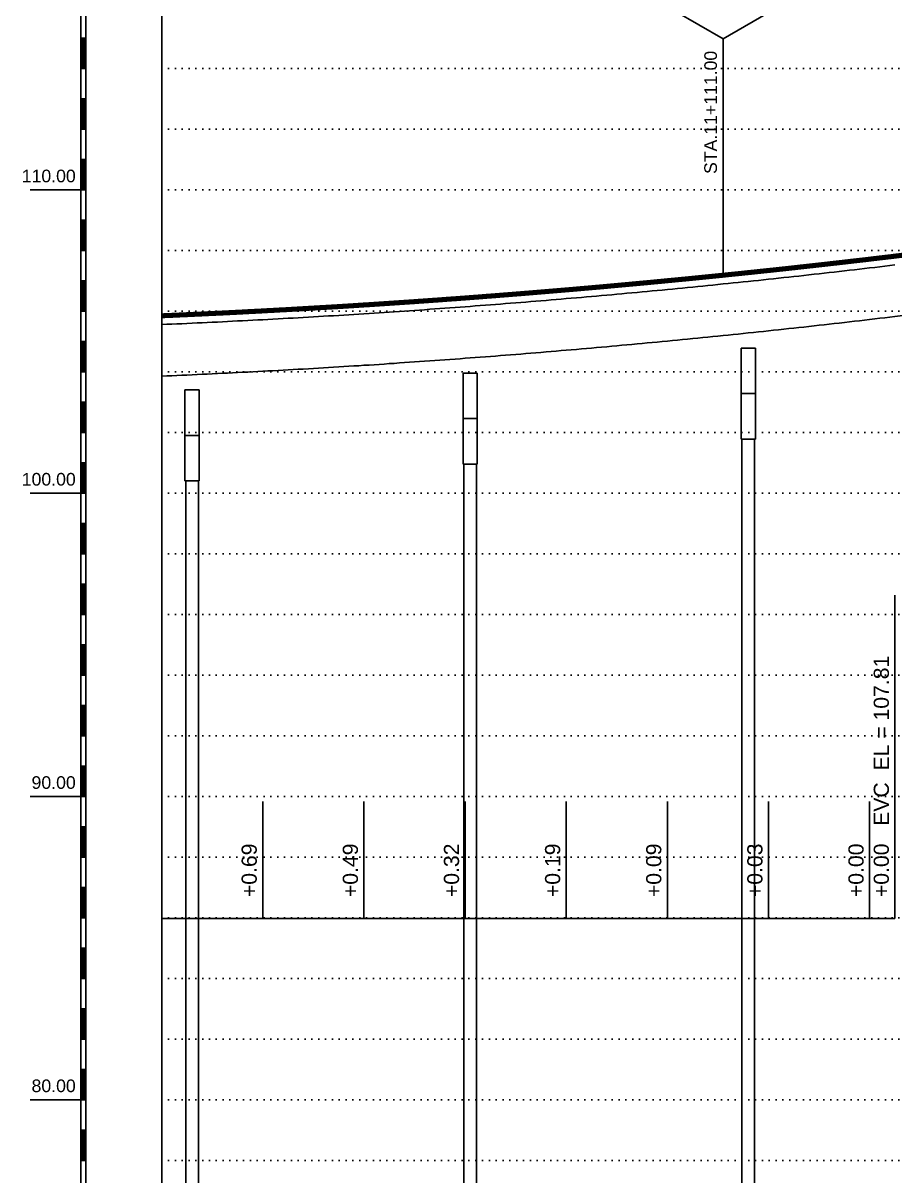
# Model space of a CAD drawing. Header units: millimetres. Extents: x -1499 to 6658, y -12483 to -6008.
# Drawn here: x 208.7 to 381.2, y -11408.1 to -11180.1 of the extents above; entities that cross this region are included whole.
import ezdxf
from ezdxf.enums import TextEntityAlignment as Align

# ---------------------------------------------------------------- set-up
doc = ezdxf.new("R2010")
doc.units = ezdxf.units.MM
doc.linetypes.add('A-DOTLN01H', pattern=[0.125, 0, -0.125])
doc.linetypes.add('HIDDEN', pattern=[0.375, 0.25, -0.125])
for name, color, linetype in [('3공구_안성방향_CR-LEAT-NEW', 7, 'Continuous'), ('3공구_안성방향_CR-STRN', 4, 'Continuous'), ('CR-GRID', 56, 'A-DOTLN01H'), ('기타일반선(가늠)', 1, 'Continuous'), ('일반제원문자', 3, 'Continuous'), ('종단계획선', 7, 'Continuous'), ('축척바(문자)', 3, 'Continuous'), ('축척바(선)', 1, 'Continuous'), ('축척바(해치)', 1, 'Continuous')]:
    doc.layers.add(name, color=color, linetype=linetype)
doc.styles.get("Standard").update_dxf_attribs({"font": 'arial.ttf'})

msp = doc.modelspace()

# ---------------------------------------------------------------- linework, layer by layer
at = {"layer": '3공구_안성방향_CR-LEAT-NEW', "color": 253}
for p, q in [((329.16, -11172.75), (347.16, -11183.15)), ((347.16, -11183.15), (365.16, -11172.75)), ((347.16, -11223.95), (347.16, -11183.15)), ((347.16, -11229.95), (347.16, -11223.95))]:
    msp.add_line(p, q, dxfattribs=at)
at = {"layer": '3공구_안성방향_CR-STRN', "color": 253, "linetype": 'Continuous'}
for p, q in [((381.16, -11226.47), (507.11, -11211.36)), ((381.16, -11238.11), (507.11, -11223)), ((361.16, -11228.47), (362.16, -11228.36)), ((362.16, -11228.36), (363.16, -11228.25)), ((363.16, -11228.25), (364.16, -11228.14)), ((363.16, -11228.55), (364.16, -11228.43)), ((364.16, -11228.14), (365.16, -11228.03)), ((364.16, -11228.43), (365.16, -11228.32)), ((365.16, -11228.03), (366.16, -11227.91)), ((365.16, -11228.32), (366.16, -11228.21)), ((366.16, -11227.91), (367.16, -11227.8)), ((366.16, -11228.21), (367.16, -11228.1)), ((367.16, -11227.8), (368.16, -11227.69)), ((367.16, -11228.1), (368.16, -11227.99)), ((368.16, -11227.69), (369.16, -11227.58)), ((368.16, -11227.99), (369.16, -11227.87)), ((369.16, -11227.58), (370.16, -11227.46)), ((369.16, -11227.87), (370.16, -11227.76)), ((370.16, -11227.46), (371.16, -11227.35)), ((370.16, -11227.76), (371.16, -11227.64)), ((371.16, -11227.35), (372.16, -11227.23)), ((371.16, -11227.64), (372.16, -11227.53)), ((372.16, -11227.23), (373.16, -11227.12)), ((372.16, -11227.53), (373.16, -11227.41)), ((373.16, -11227.12), (374.16, -11227)), ((373.16, -11227.41), (374.16, -11227.3)), ((374.16, -11227), (375.16, -11226.88)), ((374.16, -11227.3), (375.16, -11227.18)), ((375.16, -11226.88), (376.16, -11226.77)), ((375.16, -11227.18), (376.16, -11227.06)), ((376.16, -11226.77), (377.16, -11226.65)), ((376.16, -11227.06), (377.16, -11226.95)), ((376.16, -11228.5), (377.16, -11228.39)), ((377.16, -11226.65), (378.16, -11226.53)), ((377.16, -11226.95), (378.16, -11226.83)), ((377.16, -11228.39), (378.16, -11228.27)), ((378.16, -11226.53), (379.16, -11226.41)), ((378.16, -11226.83), (379.16, -11226.71)), ((378.16, -11228.27), (379.16, -11228.15)), ((379.16, -11226.41), (380.16, -11226.29)), ((379.16, -11226.71), (380.16, -11226.59)), ((379.16, -11228.15), (380.16, -11228.03)), ((380.16, -11226.29), (381.16, -11226.17)), ((380.16, -11226.59), (381.16, -11226.47)), ((380.16, -11228.03), (381.16, -11227.91)), ((339.16, -11230.74), (340.16, -11230.65)), ((340.16, -11230.65), (341.16, -11230.55)), ((341.16, -11230.55), (342.16, -11230.45)), ((342.16, -11230.45), (343.16, -11230.35)), ((342.16, -11230.75), (343.16, -11230.65)), ((343.16, -11230.35), (344.16, -11230.25)), ((343.16, -11230.65), (344.16, -11230.55)), ((344.16, -11230.25), (345.16, -11230.15)), ((344.16, -11230.55), (345.16, -11230.45)), ((345.16, -11230.15), (346.16, -11230.05)), ((345.16, -11230.45), (346.16, -11230.34)), ((346.16, -11230.05), (347.16, -11229.95)), ((346.16, -11230.34), (347.16, -11230.24)), ((347.16, -11229.95), (348.16, -11229.84)), ((347.16, -11230.24), (348.16, -11230.14)), ((348.16, -11229.84), (349.16, -11229.74)), ((348.16, -11230.14), (349.16, -11230.04)), ((349.16, -11229.74), (350.16, -11229.64)), ((349.16, -11230.04), (350.16, -11229.94)), ((350.16, -11229.64), (351.16, -11229.53)), ((350.16, -11229.94), (351.16, -11229.83)), ((351.16, -11229.53), (352.16, -11229.43)), ((351.16, -11229.83), (352.16, -11229.73)), ((352.16, -11229.43), (353.16, -11229.32)), ((352.16, -11229.73), (353.16, -11229.62)), ((353.16, -11229.32), (354.16, -11229.22)), ((353.16, -11229.62), (354.16, -11229.52)), ((354.16, -11229.22), (355.16, -11229.11)), ((354.16, -11229.52), (355.16, -11229.41)), ((355.16, -11229.11), (356.16, -11229.01)), ((355.16, -11229.41), (356.16, -11229.3)), ((356.16, -11229.01), (357.16, -11228.9)), ((356.16, -11229.3), (357.16, -11229.2)), ((356.16, -11230.74), (357.16, -11230.64)), ((357.16, -11228.9), (358.16, -11228.79)), ((357.16, -11229.2), (358.16, -11229.09)), ((357.16, -11230.64), (358.16, -11230.53)), ((358.16, -11228.79), (359.16, -11228.68)), ((358.16, -11229.09), (359.16, -11228.98)), ((358.16, -11230.53), (359.16, -11230.42)), ((359.16, -11228.68), (360.16, -11228.58)), ((359.16, -11228.98), (360.16, -11228.87)), ((359.16, -11230.42), (360.16, -11230.31)), ((360.16, -11228.58), (361.16, -11228.47)), ((360.16, -11228.87), (361.16, -11228.76)), ((360.16, -11230.31), (361.16, -11230.2)), ((361.16, -11228.76), (362.16, -11228.66)), ((361.16, -11230.2), (362.16, -11230.1)), ((362.16, -11228.66), (363.16, -11228.55)), ((362.16, -11230.1), (363.16, -11229.99)), ((363.16, -11229.99), (364.16, -11229.87)), ((364.16, -11229.87), (365.16, -11229.76)), ((365.16, -11229.76), (366.16, -11229.65)), ((366.16, -11229.65), (367.16, -11229.54)), ((367.16, -11229.54), (368.16, -11229.43)), ((368.16, -11229.43), (369.16, -11229.31)), ((369.16, -11229.31), (370.16, -11229.2)), ((370.16, -11229.2), (371.16, -11229.08)), ((371.16, -11229.08), (372.16, -11228.97)), ((372.16, -11228.97), (373.16, -11228.85)), ((373.16, -11228.85), (374.16, -11228.74)), ((374.16, -11228.74), (375.16, -11228.62)), ((375.16, -11228.62), (376.16, -11228.5)), ((314.16, -11233.02), (315.16, -11232.93)), ((315.16, -11232.93), (316.16, -11232.85)), ((316.16, -11232.85), (317.16, -11232.76)), ((317.16, -11232.76), (318.16, -11232.68)), ((317.16, -11233.06), (318.16, -11232.97)), ((318.16, -11232.68), (319.16, -11232.59)), ((318.16, -11232.97), (319.16, -11232.89)), ((319.16, -11232.59), (320.16, -11232.5)), ((319.16, -11232.89), (320.16, -11232.8)), ((320.16, -11232.5), (321.16, -11232.41)), ((320.16, -11232.8), (321.16, -11232.71)), ((321.16, -11232.41), (322.16, -11232.33)), ((321.16, -11232.71), (322.16, -11232.62)), ((322.16, -11232.33), (323.16, -11232.24)), ((322.16, -11232.62), (323.16, -11232.53)), ((323.16, -11232.24), (324.16, -11232.15)), ((323.16, -11232.53), (324.16, -11232.45)), ((324.16, -11232.15), (325.16, -11232.06)), ((324.16, -11232.45), (325.16, -11232.36)), ((325.16, -11232.06), (326.16, -11231.97)), ((325.16, -11232.36), (326.16, -11232.26)), ((326.16, -11231.97), (327.16, -11231.88)), ((326.16, -11232.26), (327.16, -11232.17)), ((327.16, -11231.88), (328.16, -11231.78)), ((327.16, -11232.17), (328.16, -11232.08)), ((328.16, -11231.78), (329.16, -11231.69)), ((328.16, -11232.08), (329.16, -11231.99)), ((329.16, -11231.69), (330.16, -11231.6)), ((329.16, -11231.99), (330.16, -11231.9)), ((330.16, -11231.6), (331.16, -11231.51)), ((330.16, -11231.9), (331.16, -11231.8)), ((331.16, -11231.51), (332.16, -11231.41)), ((331.16, -11231.8), (332.16, -11231.71)), ((332.16, -11231.41), (333.16, -11231.32)), ((332.16, -11231.71), (333.16, -11231.62)), ((333.16, -11231.32), (334.16, -11231.22)), ((333.16, -11231.62), (334.16, -11231.52)), ((333.16, -11233.06), (334.16, -11232.96)), ((334.16, -11231.22), (335.16, -11231.13)), ((334.16, -11231.52), (335.16, -11231.43)), ((334.16, -11232.96), (335.16, -11232.87)), ((335.16, -11231.13), (336.16, -11231.03)), ((335.16, -11231.43), (336.16, -11231.33)), ((335.16, -11232.87), (336.16, -11232.77)), ((336.16, -11231.03), (337.16, -11230.94)), ((336.16, -11231.33), (337.16, -11231.24)), ((336.16, -11232.77), (337.16, -11232.68)), ((337.16, -11230.94), (338.16, -11230.84)), ((337.16, -11231.24), (338.16, -11231.14)), ((337.16, -11232.68), (338.16, -11232.58)), ((338.16, -11230.84), (339.16, -11230.74)), ((338.16, -11231.14), (339.16, -11231.04)), ((338.16, -11232.58), (339.16, -11232.48)), ((339.16, -11231.04), (340.16, -11230.94)), ((339.16, -11232.48), (340.16, -11232.38)), ((340.16, -11230.94), (341.16, -11230.84)), ((340.16, -11232.38), (341.16, -11232.28)), ((341.16, -11230.84), (342.16, -11230.75)), ((341.16, -11232.28), (342.16, -11232.19)), ((342.16, -11232.19), (343.16, -11232.09)), ((343.16, -11232.09), (344.16, -11231.99)), ((344.16, -11231.99), (345.16, -11231.89)), ((345.16, -11231.89), (346.16, -11231.78)), ((346.16, -11231.78), (347.16, -11231.68)), ((347.16, -11231.68), (348.16, -11231.58)), ((348.16, -11231.58), (349.16, -11231.48)), ((349.16, -11231.48), (350.16, -11231.38)), ((350.16, -11231.38), (351.16, -11231.27)), ((351.16, -11231.27), (352.16, -11231.17)), ((352.16, -11231.17), (353.16, -11231.06)), ((353.16, -11231.06), (354.16, -11230.96)), ((354.16, -11230.96), (355.16, -11230.85)), ((355.16, -11230.85), (356.16, -11230.74)), ((284.16, -11235.3), (285.16, -11235.24)), ((285.16, -11235.24), (286.16, -11235.17)), ((286.16, -11235.17), (287.16, -11235.1)), ((287.16, -11235.1), (288.16, -11235.03)), ((288.16, -11235.03), (289.16, -11234.96)), ((288.16, -11235.33), (289.16, -11235.25)), ((289.16, -11234.96), (290.16, -11234.89)), ((289.16, -11235.25), (290.16, -11235.18)), ((290.16, -11234.89), (291.16, -11234.81)), ((290.16, -11235.18), (291.16, -11235.11)), ((291.16, -11234.81), (292.16, -11234.74)), ((291.16, -11235.11), (292.16, -11235.04)), ((292.16, -11234.74), (293.16, -11234.67)), ((292.16, -11235.04), (293.16, -11234.97)), ((293.16, -11234.67), (294.16, -11234.6)), ((293.16, -11234.97), (294.16, -11234.89)), ((294.16, -11234.6), (295.16, -11234.52)), ((294.16, -11234.89), (295.16, -11234.82)), ((295.16, -11234.52), (296.16, -11234.45)), ((295.16, -11234.82), (296.16, -11234.74)), ((296.16, -11234.45), (297.16, -11234.37)), ((296.16, -11234.74), (297.16, -11234.67)), ((297.16, -11234.37), (298.16, -11234.3)), ((297.16, -11234.67), (298.16, -11234.59)), ((298.16, -11234.3), (299.16, -11234.22)), ((298.16, -11234.59), (299.16, -11234.52)), ((299.16, -11234.22), (300.16, -11234.14)), ((299.16, -11234.52), (300.16, -11234.44)), ((300.16, -11234.14), (301.16, -11234.07)), ((300.16, -11234.44), (301.16, -11234.36)), ((301.16, -11234.07), (302.16, -11233.99)), ((301.16, -11234.36), (302.16, -11234.29)), ((302.16, -11233.99), (303.16, -11233.91)), ((302.16, -11234.29), (303.16, -11234.21)), ((303.16, -11233.91), (304.16, -11233.83)), ((303.16, -11234.21), (304.16, -11234.13)), ((304.16, -11233.83), (305.16, -11233.75)), ((304.16, -11234.13), (305.16, -11234.05)), ((305.16, -11233.75), (306.16, -11233.67)), ((305.16, -11234.05), (306.16, -11233.97)), ((306.16, -11233.67), (307.16, -11233.59)), ((306.16, -11233.97), (307.16, -11233.89)), ((307.16, -11233.59), (308.16, -11233.51)), ((307.16, -11233.89), (308.16, -11233.81)), ((307.16, -11235.33), (308.16, -11235.25)), ((308.16, -11233.51), (309.16, -11233.43)), ((308.16, -11233.81), (309.16, -11233.73)), ((308.16, -11235.25), (309.16, -11235.17)), ((309.16, -11233.43), (310.16, -11233.35)), ((309.16, -11233.73), (310.16, -11233.65)), ((309.16, -11235.17), (310.16, -11235.09)), ((310.16, -11233.35), (311.16, -11233.27)), ((310.16, -11233.65), (311.16, -11233.56)), ((310.16, -11235.09), (311.16, -11235)), ((311.16, -11233.27), (312.16, -11233.18)), ((311.16, -11233.56), (312.16, -11233.48)), ((311.16, -11235), (312.16, -11234.92)), ((312.16, -11233.18), (313.16, -11233.1)), ((312.16, -11233.48), (313.16, -11233.4)), ((312.16, -11234.92), (313.16, -11234.84)), ((313.16, -11233.1), (314.16, -11233.02)), ((313.16, -11233.4), (314.16, -11233.31)), ((313.16, -11234.84), (314.16, -11234.75)), ((314.16, -11233.31), (315.16, -11233.23)), ((314.16, -11234.75), (315.16, -11234.67)), ((315.16, -11233.23), (316.16, -11233.14)), ((315.16, -11234.67), (316.16, -11234.58)), ((316.16, -11233.14), (317.16, -11233.06)), ((316.16, -11234.58), (317.16, -11234.5)), ((317.16, -11234.5), (318.16, -11234.41)), ((318.16, -11234.41), (319.16, -11234.33)), ((319.16, -11234.33), (320.16, -11234.24)), ((320.16, -11234.24), (321.16, -11234.15)), ((321.16, -11234.15), (322.16, -11234.06)), ((322.16, -11234.06), (323.16, -11233.97)), ((323.16, -11233.97), (324.16, -11233.89)), ((324.16, -11233.89), (325.16, -11233.8)), ((325.16, -11233.8), (326.16, -11233.7)), ((326.16, -11233.7), (327.16, -11233.61)), ((327.16, -11233.61), (328.16, -11233.52)), ((328.16, -11233.52), (329.16, -11233.43)), ((329.16, -11233.43), (330.16, -11233.34)), ((330.16, -11233.34), (331.16, -11233.24)), ((331.16, -11233.24), (332.16, -11233.15)), ((332.16, -11233.15), (333.16, -11233.06)), ((245.16, -11237.56), (246.16, -11237.51)), ((246.16, -11237.51), (247.16, -11237.47)), ((247.16, -11237.47), (248.16, -11237.42)), ((248.16, -11237.42), (249.16, -11237.37)), ((249.16, -11237.37), (250.16, -11237.32)), ((250.16, -11237.32), (251.16, -11237.27)), ((251.16, -11237.27), (252.16, -11237.22)), ((251.16, -11237.57), (252.16, -11237.51)), ((252.16, -11237.22), (253.16, -11237.16)), ((252.16, -11237.51), (253.16, -11237.46)), ((253.16, -11237.16), (254.16, -11237.11)), ((253.16, -11237.46), (254.16, -11237.41)), ((254.16, -11237.11), (255.16, -11237.06)), ((254.16, -11237.41), (255.16, -11237.36)), ((255.16, -11237.06), (256.16, -11237.01)), ((255.16, -11237.36), (256.16, -11237.3)), ((256.16, -11237.01), (257.16, -11236.95)), ((256.16, -11237.3), (257.16, -11237.25)), ((257.16, -11236.95), (258.16, -11236.9)), ((257.16, -11237.25), (258.16, -11237.2)), ((258.16, -11236.9), (259.16, -11236.84)), ((258.16, -11237.2), (259.16, -11237.14)), ((259.16, -11236.84), (260.16, -11236.79)), ((259.16, -11237.14), (260.16, -11237.09)), ((260.16, -11236.79), (261.16, -11236.73)), ((260.16, -11237.09), (261.16, -11237.03)), ((261.16, -11236.73), (262.16, -11236.68)), ((261.16, -11237.03), (262.16, -11236.98)), ((262.16, -11236.68), (263.16, -11236.62)), ((262.16, -11236.98), (263.16, -11236.92)), ((263.16, -11236.62), (264.16, -11236.56)), ((263.16, -11236.92), (264.16, -11236.86)), ((264.16, -11236.56), (265.16, -11236.51)), ((264.16, -11236.86), (265.16, -11236.8)), ((265.16, -11236.51), (266.16, -11236.45)), ((265.16, -11236.8), (266.16, -11236.74)), ((266.16, -11236.45), (267.16, -11236.39)), ((266.16, -11236.74), (267.16, -11236.69)), ((267.16, -11236.39), (268.16, -11236.33)), ((267.16, -11236.69), (268.16, -11236.63)), ((268.16, -11236.33), (269.16, -11236.27)), ((268.16, -11236.63), (269.16, -11236.57)), ((269.16, -11236.27), (270.16, -11236.21)), ((269.16, -11236.57), (270.16, -11236.51)), ((270.16, -11236.21), (271.16, -11236.15)), ((270.16, -11236.51), (271.16, -11236.44)), ((271.16, -11236.15), (272.16, -11236.09)), ((271.16, -11236.44), (272.16, -11236.38)), ((272.16, -11236.09), (273.16, -11236.02)), ((272.16, -11236.38), (273.16, -11236.32)), ((273.16, -11236.02), (274.16, -11235.96)), ((273.16, -11236.32), (274.16, -11236.26)), ((274.16, -11235.96), (275.16, -11235.9)), ((274.16, -11236.26), (275.16, -11236.2)), ((275.16, -11235.9), (276.16, -11235.83)), ((275.16, -11236.2), (276.16, -11236.13)), ((276.16, -11235.83), (277.16, -11235.77)), ((276.16, -11236.13), (277.16, -11236.07)), ((276.16, -11237.57), (277.16, -11237.51)), ((277.16, -11235.77), (278.16, -11235.7)), ((277.16, -11236.07), (278.16, -11236)), ((277.16, -11237.51), (278.16, -11237.44)), ((278.16, -11235.7), (279.16, -11235.64)), ((278.16, -11236), (279.16, -11235.94)), ((278.16, -11237.44), (279.16, -11237.38)), ((279.16, -11235.64), (280.16, -11235.57)), ((279.16, -11235.94), (280.16, -11235.87)), ((279.16, -11237.38), (280.16, -11237.31)), ((280.16, -11235.57), (281.16, -11235.51)), ((280.16, -11235.87), (281.16, -11235.8)), ((280.16, -11237.31), (281.16, -11237.24)), ((281.16, -11235.51), (282.16, -11235.44)), ((281.16, -11235.8), (282.16, -11235.74)), ((281.16, -11237.24), (282.16, -11237.18)), ((282.16, -11235.44), (283.16, -11235.37)), ((282.16, -11235.74), (283.16, -11235.67)), ((282.16, -11237.18), (283.16, -11237.11)), ((283.16, -11235.37), (284.16, -11235.3)), ((283.16, -11235.67), (284.16, -11235.6)), ((283.16, -11237.11), (284.16, -11237.04)), ((284.16, -11235.6), (285.16, -11235.53)), ((284.16, -11237.04), (285.16, -11236.97)), ((285.16, -11235.53), (286.16, -11235.46)), ((285.16, -11236.97), (286.16, -11236.9)), ((286.16, -11235.46), (287.16, -11235.4)), ((286.16, -11236.9), (287.16, -11236.84)), ((287.16, -11235.4), (288.16, -11235.33)), ((287.16, -11236.84), (288.16, -11236.77)), ((288.16, -11236.77), (289.16, -11236.69)), ((289.16, -11236.69), (290.16, -11236.62)), ((290.16, -11236.62), (291.16, -11236.55)), ((291.16, -11236.55), (292.16, -11236.48)), ((292.16, -11236.48), (293.16, -11236.41)), ((293.16, -11236.41), (294.16, -11236.33)), ((294.16, -11236.33), (295.16, -11236.26)), ((295.16, -11236.26), (296.16, -11236.18)), ((296.16, -11236.18), (297.16, -11236.11)), ((297.16, -11236.11), (298.16, -11236.03)), ((298.16, -11236.03), (299.16, -11235.96)), ((299.16, -11235.96), (300.16, -11235.88)), ((300.16, -11235.88), (301.16, -11235.8)), ((301.16, -11235.8), (302.16, -11235.73)), ((302.16, -11235.73), (303.16, -11235.65)), ((303.16, -11235.65), (304.16, -11235.57)), ((304.16, -11235.57), (305.16, -11235.49)), ((305.16, -11235.49), (306.16, -11235.41)), ((306.16, -11235.41), (307.16, -11235.33)), ((243.16, -11237.66), (244.16, -11237.61)), ((243.16, -11237.95), (244.16, -11237.91)), ((243.16, -11239.39), (244.16, -11239.35)), ((244.16, -11237.61), (245.16, -11237.56)), ((244.16, -11237.91), (245.16, -11237.86)), ((244.16, -11239.35), (245.16, -11239.3)), ((245.16, -11237.86), (246.16, -11237.81)), ((245.16, -11239.3), (246.16, -11239.25)), ((246.16, -11237.81), (247.16, -11237.76)), ((246.16, -11239.25), (247.16, -11239.2)), ((247.16, -11237.76), (248.16, -11237.71)), ((247.16, -11239.2), (248.16, -11239.15)), ((248.16, -11237.71), (249.16, -11237.67)), ((248.16, -11239.15), (249.16, -11239.11)), ((249.16, -11237.67), (250.16, -11237.62)), ((249.16, -11239.11), (250.16, -11239.06)), ((250.16, -11237.62), (251.16, -11237.57)), ((250.16, -11239.06), (251.16, -11239)), ((251.16, -11239), (252.16, -11238.95)), ((252.16, -11238.95), (253.16, -11238.9)), ((253.16, -11238.9), (254.16, -11238.85)), ((254.16, -11238.85), (255.16, -11238.8)), ((255.16, -11238.8), (256.16, -11238.74)), ((256.16, -11238.74), (257.16, -11238.69)), ((257.16, -11238.69), (258.16, -11238.64)), ((258.16, -11238.64), (259.16, -11238.58)), ((259.16, -11238.58), (260.16, -11238.53)), ((260.16, -11238.53), (261.16, -11238.47)), ((261.16, -11238.47), (262.16, -11238.42)), ((262.16, -11238.42), (263.16, -11238.36)), ((263.16, -11238.36), (264.16, -11238.3)), ((264.16, -11238.3), (265.16, -11238.24)), ((265.16, -11238.24), (266.16, -11238.18)), ((266.16, -11238.18), (267.16, -11238.13)), ((267.16, -11238.13), (268.16, -11238.07)), ((268.16, -11238.07), (269.16, -11238.01)), ((269.16, -11238.01), (270.16, -11237.95)), ((270.16, -11237.95), (271.16, -11237.88)), ((271.16, -11237.88), (272.16, -11237.82)), ((272.16, -11237.82), (273.16, -11237.76)), ((273.16, -11237.76), (274.16, -11237.7)), ((274.16, -11237.7), (275.16, -11237.64)), ((275.16, -11237.64), (276.16, -11237.57)), ((366.16, -11239.85), (367.16, -11239.74)), ((367.16, -11239.74), (368.16, -11239.63)), ((368.16, -11239.63), (369.16, -11239.51)), ((369.16, -11239.51), (370.16, -11239.4)), ((370.16, -11239.4), (371.16, -11239.28)), ((371.16, -11239.28), (372.16, -11239.17)), ((372.16, -11239.17), (373.16, -11239.05)), ((373.16, -11239.05), (374.16, -11238.94)), ((374.16, -11238.94), (375.16, -11238.82)), ((375.16, -11238.82), (376.16, -11238.7)), ((376.16, -11238.7), (377.16, -11238.59)), ((377.16, -11238.59), (378.16, -11238.47)), ((378.16, -11238.47), (379.16, -11238.35)), ((379.16, -11238.35), (380.16, -11238.23)), ((380.16, -11238.23), (381.16, -11238.11)), ((344.16, -11242.19), (345.16, -11242.09)), ((345.16, -11242.09), (346.16, -11241.98)), ((346.16, -11241.98), (347.16, -11241.88)), ((347.16, -11241.88), (348.16, -11241.78)), ((348.16, -11241.78), (349.16, -11241.68)), ((349.16, -11241.68), (350.16, -11241.58)), ((350.16, -11241.58), (351.16, -11241.47)), ((351.16, -11241.47), (352.16, -11241.37)), ((352.16, -11241.37), (353.16, -11241.26)), ((353.16, -11241.26), (354.16, -11241.16)), ((354.16, -11241.16), (355.16, -11241.05)), ((355.16, -11241.05), (356.16, -11240.94)), ((356.16, -11240.94), (357.16, -11240.84)), ((357.16, -11240.84), (358.16, -11240.73)), ((358.16, -11240.73), (359.16, -11240.62)), ((359.16, -11240.62), (360.16, -11240.51)), ((360.16, -11240.51), (361.16, -11240.4)), ((361.16, -11240.4), (362.16, -11240.3)), ((362.16, -11240.3), (363.16, -11240.19)), ((363.16, -11240.19), (364.16, -11240.07)), ((364.16, -11240.07), (365.16, -11239.96)), ((365.16, -11239.96), (366.16, -11239.85)), ((320.16, -11244.44), (321.16, -11244.35)), ((321.16, -11244.35), (322.16, -11244.26)), ((322.16, -11244.26), (323.16, -11244.17)), ((323.16, -11244.17), (324.16, -11244.09)), ((324.16, -11244.09), (325.16, -11244)), ((325.16, -11244), (326.16, -11243.9)), ((326.16, -11243.9), (327.16, -11243.81)), ((327.16, -11243.81), (328.16, -11243.72)), ((328.16, -11243.72), (329.16, -11243.63)), ((329.16, -11243.63), (330.16, -11243.54)), ((330.16, -11243.54), (331.16, -11243.44)), ((331.16, -11243.44), (332.16, -11243.35)), ((332.16, -11243.35), (333.16, -11243.26)), ((333.16, -11243.26), (334.16, -11243.16)), ((334.16, -11243.16), (335.16, -11243.07)), ((335.16, -11243.07), (336.16, -11242.97)), ((336.16, -11242.97), (337.16, -11242.88)), ((337.16, -11242.88), (338.16, -11242.78)), ((338.16, -11242.78), (339.16, -11242.68)), ((339.16, -11242.68), (340.16, -11242.58)), ((340.16, -11242.58), (341.16, -11242.48)), ((341.16, -11242.48), (342.16, -11242.39)), ((342.16, -11242.39), (343.16, -11242.29)), ((343.16, -11242.29), (344.16, -11242.19)), ((353.56, -11244.37), (350.76, -11244.37)), ((350.76, -11262.37), (350.76, -11244.37)), ((353.56, -11262.37), (353.56, -11244.37)), ((291.16, -11246.75), (292.16, -11246.68)), ((292.16, -11246.68), (293.16, -11246.61)), ((293.16, -11246.61), (294.16, -11246.53)), ((294.16, -11246.53), (295.16, -11246.46)), ((295.16, -11246.46), (296.16, -11246.38)), ((296.16, -11246.38), (297.16, -11246.31)), ((297.16, -11246.31), (298.16, -11246.23)), ((298.16, -11246.23), (299.16, -11246.16)), ((299.16, -11246.16), (300.16, -11246.08)), ((300.16, -11246.08), (301.16, -11246)), ((301.16, -11246), (302.16, -11245.93)), ((302.16, -11245.93), (303.16, -11245.85)), ((303.16, -11245.85), (304.16, -11245.77)), ((304.16, -11245.77), (305.16, -11245.69)), ((305.16, -11245.69), (306.16, -11245.61)), ((306.16, -11245.61), (307.16, -11245.53)), ((307.16, -11245.53), (308.16, -11245.45)), ((308.16, -11245.45), (309.16, -11245.37)), ((309.16, -11245.37), (310.16, -11245.29)), ((310.16, -11245.29), (311.16, -11245.2)), ((311.16, -11245.2), (312.16, -11245.12)), ((312.16, -11245.12), (313.16, -11245.04)), ((313.16, -11245.04), (314.16, -11244.95)), ((314.16, -11244.95), (315.16, -11244.87)), ((315.16, -11244.87), (316.16, -11244.78)), ((316.16, -11244.78), (317.16, -11244.7)), ((317.16, -11244.7), (318.16, -11244.61)), ((318.16, -11244.61), (319.16, -11244.53)), ((319.16, -11244.53), (320.16, -11244.44)), ((255.16, -11249), (256.16, -11248.94)), ((256.16, -11248.94), (257.16, -11248.89)), ((257.16, -11248.89), (258.16, -11248.84)), ((258.16, -11248.84), (259.16, -11248.78)), ((259.16, -11248.78), (260.16, -11248.73)), ((260.16, -11248.73), (261.16, -11248.67)), ((261.16, -11248.67), (262.16, -11248.62)), ((262.16, -11248.62), (263.16, -11248.56)), ((263.16, -11248.56), (264.16, -11248.5)), ((264.16, -11248.5), (265.16, -11248.44)), ((265.16, -11248.44), (266.16, -11248.38)), ((266.16, -11248.38), (267.16, -11248.33)), ((267.16, -11248.33), (268.16, -11248.27)), ((268.16, -11248.27), (269.16, -11248.21)), ((269.16, -11248.21), (270.16, -11248.15)), ((270.16, -11248.15), (271.16, -11248.08)), ((271.16, -11248.08), (272.16, -11248.02)), ((272.16, -11248.02), (273.16, -11247.96)), ((273.16, -11247.96), (274.16, -11247.9)), ((274.16, -11247.9), (275.16, -11247.84)), ((275.16, -11247.84), (276.16, -11247.77)), ((276.16, -11247.77), (277.16, -11247.71)), ((277.16, -11247.71), (278.16, -11247.64)), ((278.16, -11247.64), (279.16, -11247.58)), ((279.16, -11247.58), (280.16, -11247.51)), ((280.16, -11247.51), (281.16, -11247.44)), ((281.16, -11247.44), (282.16, -11247.38)), ((282.16, -11247.38), (283.16, -11247.31)), ((283.16, -11247.31), (284.16, -11247.24)), ((284.16, -11247.24), (285.16, -11247.17)), ((285.16, -11247.17), (286.16, -11247.1)), ((286.16, -11247.1), (287.16, -11247.04)), ((287.16, -11247.04), (288.16, -11246.97)), ((288.16, -11246.97), (289.16, -11246.89)), ((289.16, -11246.89), (290.16, -11246.82)), ((290.16, -11246.82), (291.16, -11246.75)), ((243.16, -11249.59), (244.16, -11249.55)), ((244.16, -11249.55), (245.16, -11249.5)), ((245.16, -11249.5), (246.16, -11249.45)), ((246.16, -11249.45), (247.16, -11249.4)), ((247.16, -11249.4), (248.16, -11249.35)), ((248.16, -11249.35), (249.16, -11249.31)), ((249.16, -11249.31), (250.16, -11249.26)), ((250.16, -11249.26), (251.16, -11249.21)), ((251.16, -11249.21), (252.16, -11249.15)), ((252.16, -11249.15), (253.16, -11249.1)), ((253.16, -11249.1), (254.16, -11249.05)), ((254.16, -11249.05), (255.16, -11249)), ((298.56, -11249.31), (295.76, -11249.31)), ((295.76, -11267.31), (295.76, -11249.31)), ((298.56, -11267.31), (298.56, -11249.31)), ((243.56, -11270.64), (243.56, -11252.64)), ((353.56, -11253.37), (350.76, -11253.37)), ((298.56, -11258.31), (295.76, -11258.31)), ((353.56, -11262.37), (350.76, -11262.37)), ((350.91, -11262.37), (350.91, -11509.9)), ((353.41, -11262.37), (353.41, -11509.9)), ((298.56, -11267.31), (295.76, -11267.31)), ((295.91, -11267.31), (295.91, -11515.54)), ((298.41, -11267.31), (298.41, -11515.54)), ((243.41, -11270.64), (243.41, -11482.51))]:
    msp.add_line(p, q, dxfattribs=at)
at = {"layer": '3공구_안성방향_CR-STRN', "color": 1, "linetype": 'Continuous'}
for p, q in [((236.16, -11237.97), (237.16, -11237.92)), ((236.16, -11238.27), (237.16, -11238.22)), ((236.16, -11239.71), (237.16, -11239.66)), ((237.16, -11237.92), (238.16, -11237.88)), ((237.16, -11238.22), (238.16, -11238.18)), ((237.16, -11239.66), (238.16, -11239.62)), ((238.16, -11237.88), (239.16, -11237.84)), ((238.16, -11238.18), (239.16, -11238.13)), ((238.16, -11239.62), (239.16, -11239.57)), ((239.16, -11237.84), (240.16, -11237.79)), ((239.16, -11238.13), (240.16, -11238.09)), ((239.16, -11239.57), (240.16, -11239.53)), ((240.16, -11237.79), (241.16, -11237.75)), ((240.16, -11238.09), (241.16, -11238.05)), ((240.16, -11239.53), (241.16, -11239.48)), ((241.16, -11237.75), (242.16, -11237.7)), ((241.16, -11238.05), (242.16, -11238)), ((241.16, -11239.48), (242.16, -11239.44)), ((242.16, -11237.7), (243.16, -11237.66)), ((242.16, -11238), (243.16, -11237.95)), ((242.16, -11239.44), (243.16, -11239.39)), ((236.16, -11249.91), (237.16, -11249.86)), ((237.16, -11249.86), (238.16, -11249.82)), ((238.16, -11249.82), (239.16, -11249.77)), ((239.16, -11249.77), (240.16, -11249.73)), ((240.16, -11249.73), (241.16, -11249.69)), ((241.16, -11249.69), (242.16, -11249.64)), ((242.16, -11249.64), (243.16, -11249.59)), ((243.56, -11252.64), (240.76, -11252.64)), ((240.76, -11270.64), (240.76, -11252.64)), ((243.56, -11261.64), (240.76, -11261.64)), ((243.56, -11270.64), (240.76, -11270.64)), ((240.91, -11270.64), (240.91, -11482.51))]:
    msp.add_line(p, q, dxfattribs=at)
at = {"layer": 'CR-GRID', "linetype": 'A-DOTLN01H', "ltscale": 10}
for p, q in [((236.16, -11189.06), (696.16, -11189.06)), ((236.16, -11201.06), (696.16, -11201.06)), ((236.16, -11225.06), (696.16, -11225.06)), ((236.16, -11225.06), (715.11, -11225.06)), ((236.16, -11237.06), (696.16, -11237.06)), ((236.16, -11249.06), (696.16, -11249.06)), ((236.16, -11261.06), (696.16, -11261.06)), ((236.16, -11273.06), (696.16, -11273.06)), ((236.16, -11285.06), (696.16, -11285.06)), ((236.16, -11297.06), (696.16, -11297.06)), ((236.16, -11309.06), (696.16, -11309.06)), ((236.16, -11321.06), (696.16, -11321.06)), ((236.16, -11333.06), (696.16, -11333.06)), ((236.16, -11333.06), (696.16, -11333.06)), ((236.16, -11345.06), (696.16, -11345.06)), ((236.16, -11357.06), (696.16, -11357.06)), ((236.16, -11369.06), (696.16, -11369.06)), ((236.16, -11381.06), (696.16, -11381.06)), ((236.16, -11393.06), (696.16, -11393.06)), ((236.16, -11393.06), (696.16, -11393.06)), ((236.16, -11405.06), (696.16, -11405.06))]:
    msp.add_line(p, q, dxfattribs=at)
at = {"layer": 'CR-GRID', "color": 6, "linetype": 'A-DOTLN01H', "ltscale": 10}
msp.add_line((236.16, -11213.06), (696.16, -11213.06), dxfattribs=at)
at = {"layer": '기타일반선(가늠)', "color": 253}
for p, q in [((381.16, -11293.27), (381.16, -11357.19)), ((236.16, -11334.06), (236.16, -11357.19)), ((256.16, -11334.06), (256.16, -11357.19)), ((276.16, -11334.06), (276.16, -11357.19)), ((296.16, -11334.06), (296.16, -11357.19)), ((316.16, -11334.06), (316.16, -11357.19)), ((336.16, -11334.06), (336.16, -11357.19)), ((356.16, -11334.06), (356.16, -11357.19)), ((376.16, -11334.06), (376.16, -11357.19)), ((381.16, -11357.19), (236.16, -11357.19))]:
    msp.add_line(p, q, dxfattribs=at)
at = {"layer": '종단계획선', "linetype": 'HIDDEN', "ltscale": 30, "const_width": 1, "flags": 128}
msp.add_lwpolyline([(236.16, -11237.97), (236.56, -11237.95), (237.76, -11237.9), (238.96, -11237.85), (240.16, -11237.79), (241.36, -11237.74), (242.56, -11237.68), (243.76, -11237.63), (244.96, -11237.57), (246.16, -11237.51), (247.36, -11237.46), (248.56, -11237.4), (249.76, -11237.34), (250.96, -11237.28), (252.16, -11237.22), (253.36, -11237.15), (254.56, -11237.09), (255.76, -11237.03), (256.96, -11236.96), (258.16, -11236.9), (259.36, -11236.83), (260.56, -11236.77), (261.76, -11236.7), (262.96, -11236.63), (264.16, -11236.56), (265.36, -11236.49), (266.56, -11236.42), (267.76, -11236.35), (268.96, -11236.28), (270.16, -11236.21), (271.36, -11236.14), (272.56, -11236.06), (273.76, -11235.99), (274.96, -11235.91), (276.16, -11235.83), (277.36, -11235.76), (278.56, -11235.68), (279.76, -11235.6), (280.96, -11235.52), (282.16, -11235.44), (283.36, -11235.36), (284.56, -11235.28), (285.76, -11235.2), (286.96, -11235.11), (288.16, -11235.03), (289.36, -11234.94), (290.56, -11234.86), (291.76, -11234.77), (292.96, -11234.68), (294.16, -11234.6), (295.36, -11234.51), (296.56, -11234.42), (297.76, -11234.33), (298.96, -11234.24), (300.16, -11234.14), (301.36, -11234.05), (302.56, -11233.96), (303.76, -11233.86), (304.96, -11233.77), (306.16, -11233.67), (307.36, -11233.58), (308.56, -11233.48), (309.76, -11233.38), (310.96, -11233.28), (312.16, -11233.18), (313.36, -11233.08), (314.56, -11232.98), (315.76, -11232.88), (316.96, -11232.78), (318.16, -11232.68), (319.36, -11232.57), (320.56, -11232.47), (321.76, -11232.36), (322.96, -11232.26), (324.16, -11232.15), (325.36, -11232.04), (326.56, -11231.93), (327.76, -11231.82), (328.96, -11231.71), (330.16, -11231.6), (331.36, -11231.49), (332.56, -11231.38), (333.76, -11231.26), (334.96, -11231.15), (336.16, -11231.03), (337.36, -11230.92), (338.56, -11230.8), (339.76, -11230.69), (340.96, -11230.57), (342.16, -11230.45), (343.36, -11230.33), (344.56, -11230.21), (345.76, -11230.09), (346.96, -11229.97), (348.16, -11229.84), (349.36, -11229.72), (350.56, -11229.6), (351.76, -11229.47), (352.96, -11229.35), (354.16, -11229.22), (355.36, -11229.09), (356.56, -11228.97), (357.76, -11228.84), (358.96, -11228.71), (360.16, -11228.58), (361.36, -11228.45), (362.56, -11228.31), (363.76, -11228.18), (364.96, -11228.05), (366.16, -11227.91), (367.36, -11227.78), (368.56, -11227.64), (369.76, -11227.51), (370.96, -11227.37), (372.16, -11227.23), (373.36, -11227.09), (374.56, -11226.96), (375.76, -11226.82), (376.96, -11226.67), (378.16, -11226.53), (379.36, -11226.39), (380.56, -11226.25), (381.16, -11226.17), (696.16, -11188.15)], dxfattribs=at)
at = {"layer": '축척바(선)'}
for p, q in [((236.16, -11873.06), (236.16, -10307.06)), ((236.16, -11873.06), (236.16, -10307.06)), ((220.16, -11873.06), (220.16, -10313.06)), ((220.16, -11873.06), (220.16, -10313.06)), ((220.16, -11873.06), (220.16, -10313.06)), ((220.16, -11873.06), (220.16, -10313.06)), ((221.16, -10313.06), (221.16, -11873.06)), ((221.16, -10313.06), (221.16, -11873.06)), ((221.16, -10313.06), (221.16, -11873.06)), ((221.16, -10313.06), (221.16, -11873.06)), ((210.16, -11213.06), (221.16, -11213.06)), ((210.16, -11273.06), (221.16, -11273.06)), ((210.16, -11333.06), (221.16, -11333.06)), ((210.16, -11393.06), (221.16, -11393.06))]:
    msp.add_line(p, q, dxfattribs=at)
at = {"layer": '축척바(해치)'}
for p, q in [((220.16, -11183.06), (220.16, -11177.06)), ((221.16, -11177.06), (221.16, -11183.06)), ((220.16, -11189.06), (220.16, -11183.06)), ((220.16, -11183.06), (221.16, -11183.06)), ((221.16, -11183.06), (220.16, -11183.06)), ((220.26, -11189.06), (220.26, -11183.06)), ((220.36, -11183.06), (220.36, -11189.06)), ((220.46, -11189.06), (220.46, -11183.06)), ((220.56, -11183.06), (220.56, -11189.06)), ((220.66, -11189.06), (220.66, -11183.06)), ((220.76, -11183.06), (220.76, -11189.06)), ((220.86, -11189.06), (220.86, -11183.06)), ((220.96, -11183.06), (220.96, -11189.06)), ((221.06, -11189.06), (221.06, -11183.06)), ((221.16, -11183.06), (221.16, -11189.06)), ((220.16, -11195.06), (220.16, -11189.06)), ((220.16, -11189.06), (221.16, -11189.06)), ((221.16, -11189.06), (220.16, -11189.06)), ((221.16, -11189.06), (221.16, -11195.06)), ((220.16, -11201.06), (220.16, -11195.06)), ((220.16, -11195.06), (221.16, -11195.06)), ((221.16, -11195.06), (220.16, -11195.06)), ((220.26, -11201.06), (220.26, -11195.06)), ((220.36, -11195.06), (220.36, -11201.06)), ((220.46, -11201.06), (220.46, -11195.06)), ((220.56, -11195.06), (220.56, -11201.06)), ((220.66, -11201.06), (220.66, -11195.06)), ((220.76, -11195.06), (220.76, -11201.06)), ((220.86, -11201.06), (220.86, -11195.06)), ((220.96, -11195.06), (220.96, -11201.06)), ((221.06, -11201.06), (221.06, -11195.06)), ((221.16, -11195.06), (221.16, -11201.06)), ((220.16, -11207.06), (220.16, -11201.06)), ((220.16, -11201.06), (221.16, -11201.06)), ((221.16, -11201.06), (220.16, -11201.06)), ((221.16, -11201.06), (221.16, -11207.06)), ((220.16, -11213.06), (220.16, -11207.06)), ((220.16, -11207.06), (221.16, -11207.06)), ((221.16, -11207.06), (220.16, -11207.06)), ((220.26, -11213.06), (220.26, -11207.06)), ((220.36, -11207.06), (220.36, -11213.06)), ((220.46, -11213.06), (220.46, -11207.06)), ((220.56, -11207.06), (220.56, -11213.06)), ((220.66, -11213.06), (220.66, -11207.06)), ((220.76, -11207.06), (220.76, -11213.06)), ((220.86, -11213.06), (220.86, -11207.06)), ((220.96, -11207.06), (220.96, -11213.06)), ((221.06, -11213.06), (221.06, -11207.06)), ((221.16, -11207.06), (221.16, -11213.06)), ((220.16, -11219.06), (220.16, -11213.06)), ((220.16, -11213.06), (221.16, -11213.06)), ((221.16, -11213.06), (220.16, -11213.06)), ((221.16, -11213.06), (221.16, -11219.06)), ((220.16, -11225.06), (220.16, -11219.06)), ((220.16, -11219.06), (221.16, -11219.06)), ((221.16, -11219.06), (220.16, -11219.06)), ((220.26, -11225.06), (220.26, -11219.06)), ((220.36, -11219.06), (220.36, -11225.06)), ((220.46, -11225.06), (220.46, -11219.06)), ((220.56, -11219.06), (220.56, -11225.06)), ((220.66, -11225.06), (220.66, -11219.06)), ((220.76, -11219.06), (220.76, -11225.06)), ((220.86, -11225.06), (220.86, -11219.06)), ((220.96, -11219.06), (220.96, -11225.06)), ((221.06, -11225.06), (221.06, -11219.06)), ((221.16, -11219.06), (221.16, -11225.06)), ((220.16, -11231.06), (220.16, -11225.06)), ((220.16, -11225.06), (221.16, -11225.06)), ((221.16, -11225.06), (220.16, -11225.06)), ((221.16, -11225.06), (221.16, -11231.06)), ((220.16, -11237.06), (220.16, -11231.06)), ((220.16, -11231.06), (221.16, -11231.06)), ((221.16, -11231.06), (220.16, -11231.06)), ((220.26, -11237.06), (220.26, -11231.06)), ((220.36, -11231.06), (220.36, -11237.06)), ((220.46, -11237.06), (220.46, -11231.06)), ((220.56, -11231.06), (220.56, -11237.06)), ((220.66, -11237.06), (220.66, -11231.06)), ((220.76, -11231.06), (220.76, -11237.06)), ((220.86, -11237.06), (220.86, -11231.06)), ((220.96, -11231.06), (220.96, -11237.06)), ((221.06, -11237.06), (221.06, -11231.06)), ((221.16, -11231.06), (221.16, -11237.06)), ((220.16, -11243.06), (220.16, -11237.06)), ((220.16, -11237.06), (221.16, -11237.06)), ((221.16, -11237.06), (220.16, -11237.06)), ((221.16, -11237.06), (221.16, -11243.06)), ((220.16, -11249.06), (220.16, -11243.06)), ((220.16, -11243.06), (221.16, -11243.06)), ((221.16, -11243.06), (220.16, -11243.06)), ((220.26, -11249.06), (220.26, -11243.06)), ((220.36, -11243.06), (220.36, -11249.06)), ((220.46, -11249.06), (220.46, -11243.06)), ((220.56, -11243.06), (220.56, -11249.06)), ((220.66, -11249.06), (220.66, -11243.06)), ((220.76, -11243.06), (220.76, -11249.06)), ((220.86, -11249.06), (220.86, -11243.06)), ((220.96, -11243.06), (220.96, -11249.06)), ((221.06, -11249.06), (221.06, -11243.06)), ((221.16, -11243.06), (221.16, -11249.06)), ((220.16, -11255.06), (220.16, -11249.06)), ((220.16, -11249.06), (221.16, -11249.06)), ((221.16, -11249.06), (220.16, -11249.06)), ((221.16, -11249.06), (221.16, -11255.06)), ((220.16, -11261.06), (220.16, -11255.06)), ((220.16, -11255.06), (221.16, -11255.06)), ((221.16, -11255.06), (220.16, -11255.06)), ((220.26, -11261.06), (220.26, -11255.06)), ((220.36, -11255.06), (220.36, -11261.06)), ((220.46, -11261.06), (220.46, -11255.06)), ((220.56, -11255.06), (220.56, -11261.06)), ((220.66, -11261.06), (220.66, -11255.06)), ((220.76, -11255.06), (220.76, -11261.06)), ((220.86, -11261.06), (220.86, -11255.06)), ((220.96, -11255.06), (220.96, -11261.06)), ((221.06, -11261.06), (221.06, -11255.06)), ((221.16, -11255.06), (221.16, -11261.06)), ((220.16, -11267.06), (220.16, -11261.06)), ((220.16, -11261.06), (221.16, -11261.06)), ((221.16, -11261.06), (220.16, -11261.06)), ((221.16, -11261.06), (221.16, -11267.06)), ((220.16, -11273.06), (220.16, -11267.06)), ((220.16, -11267.06), (221.16, -11267.06)), ((221.16, -11267.06), (220.16, -11267.06)), ((220.26, -11273.06), (220.26, -11267.06)), ((220.36, -11267.06), (220.36, -11273.06)), ((220.46, -11273.06), (220.46, -11267.06)), ((220.56, -11267.06), (220.56, -11273.06)), ((220.66, -11273.06), (220.66, -11267.06)), ((220.76, -11267.06), (220.76, -11273.06)), ((220.86, -11273.06), (220.86, -11267.06)), ((220.96, -11267.06), (220.96, -11273.06)), ((221.06, -11273.06), (221.06, -11267.06)), ((221.16, -11267.06), (221.16, -11273.06)), ((220.16, -11279.06), (220.16, -11273.06)), ((220.16, -11273.06), (221.16, -11273.06)), ((221.16, -11273.06), (220.16, -11273.06)), ((221.16, -11273.06), (221.16, -11279.06)), ((220.16, -11285.06), (220.16, -11279.06)), ((220.16, -11279.06), (221.16, -11279.06)), ((221.16, -11279.06), (220.16, -11279.06)), ((220.26, -11285.06), (220.26, -11279.06)), ((220.36, -11279.06), (220.36, -11285.06)), ((220.46, -11285.06), (220.46, -11279.06)), ((220.56, -11279.06), (220.56, -11285.06)), ((220.66, -11285.06), (220.66, -11279.06)), ((220.76, -11279.06), (220.76, -11285.06)), ((220.86, -11285.06), (220.86, -11279.06)), ((220.96, -11279.06), (220.96, -11285.06)), ((221.06, -11285.06), (221.06, -11279.06)), ((221.16, -11279.06), (221.16, -11285.06)), ((220.16, -11291.06), (220.16, -11285.06)), ((220.16, -11285.06), (221.16, -11285.06)), ((221.16, -11285.06), (220.16, -11285.06)), ((221.16, -11285.06), (221.16, -11291.06)), ((220.16, -11297.06), (220.16, -11291.06)), ((220.16, -11291.06), (221.16, -11291.06)), ((221.16, -11291.06), (220.16, -11291.06)), ((220.26, -11297.06), (220.26, -11291.06)), ((220.36, -11291.06), (220.36, -11297.06)), ((220.46, -11297.06), (220.46, -11291.06)), ((220.56, -11291.06), (220.56, -11297.06)), ((220.66, -11297.06), (220.66, -11291.06)), ((220.76, -11291.06), (220.76, -11297.06)), ((220.86, -11297.06), (220.86, -11291.06)), ((220.96, -11291.06), (220.96, -11297.06)), ((221.06, -11297.06), (221.06, -11291.06)), ((221.16, -11291.06), (221.16, -11297.06)), ((220.16, -11303.06), (220.16, -11297.06)), ((220.16, -11297.06), (221.16, -11297.06)), ((221.16, -11297.06), (220.16, -11297.06)), ((221.16, -11297.06), (221.16, -11303.06)), ((220.16, -11309.06), (220.16, -11303.06)), ((220.16, -11303.06), (221.16, -11303.06)), ((221.16, -11303.06), (220.16, -11303.06)), ((220.26, -11309.06), (220.26, -11303.06)), ((220.36, -11303.06), (220.36, -11309.06)), ((220.46, -11309.06), (220.46, -11303.06)), ((220.56, -11303.06), (220.56, -11309.06)), ((220.66, -11309.06), (220.66, -11303.06)), ((220.76, -11303.06), (220.76, -11309.06)), ((220.86, -11309.06), (220.86, -11303.06)), ((220.96, -11303.06), (220.96, -11309.06)), ((221.06, -11309.06), (221.06, -11303.06)), ((221.16, -11303.06), (221.16, -11309.06)), ((220.16, -11315.06), (220.16, -11309.06)), ((220.16, -11309.06), (221.16, -11309.06)), ((221.16, -11309.06), (220.16, -11309.06)), ((221.16, -11309.06), (221.16, -11315.06)), ((220.16, -11321.06), (220.16, -11315.06)), ((220.16, -11315.06), (221.16, -11315.06)), ((221.16, -11315.06), (220.16, -11315.06)), ((220.26, -11321.06), (220.26, -11315.06)), ((220.36, -11315.06), (220.36, -11321.06)), ((220.46, -11321.06), (220.46, -11315.06)), ((220.56, -11315.06), (220.56, -11321.06)), ((220.66, -11321.06), (220.66, -11315.06)), ((220.76, -11315.06), (220.76, -11321.06)), ((220.86, -11321.06), (220.86, -11315.06)), ((220.96, -11315.06), (220.96, -11321.06)), ((221.06, -11321.06), (221.06, -11315.06)), ((221.16, -11315.06), (221.16, -11321.06)), ((220.16, -11327.06), (220.16, -11321.06)), ((220.16, -11321.06), (221.16, -11321.06)), ((221.16, -11321.06), (220.16, -11321.06)), ((221.16, -11321.06), (221.16, -11327.06)), ((220.16, -11333.06), (220.16, -11327.06)), ((220.16, -11327.06), (221.16, -11327.06)), ((221.16, -11327.06), (220.16, -11327.06)), ((220.26, -11333.06), (220.26, -11327.06)), ((220.36, -11327.06), (220.36, -11333.06)), ((220.46, -11333.06), (220.46, -11327.06)), ((220.56, -11327.06), (220.56, -11333.06)), ((220.66, -11333.06), (220.66, -11327.06)), ((220.76, -11327.06), (220.76, -11333.06)), ((220.86, -11333.06), (220.86, -11327.06)), ((220.96, -11327.06), (220.96, -11333.06)), ((221.06, -11333.06), (221.06, -11327.06)), ((221.16, -11327.06), (221.16, -11333.06)), ((220.16, -11339.06), (220.16, -11333.06)), ((220.16, -11333.06), (221.16, -11333.06)), ((221.16, -11333.06), (220.16, -11333.06)), ((220.16, -11339.06), (220.16, -11333.06)), ((221.16, -11333.06), (221.16, -11339.06)), ((221.16, -11333.06), (221.16, -11339.06)), ((220.16, -11345.06), (220.16, -11339.06)), ((220.16, -11339.06), (221.16, -11339.06)), ((221.16, -11339.06), (220.16, -11339.06)), ((220.16, -11345.06), (220.16, -11339.06)), ((220.16, -11339.06), (221.16, -11339.06)), ((221.16, -11339.06), (220.16, -11339.06)), ((220.26, -11345.06), (220.26, -11339.06)), ((220.26, -11345.06), (220.26, -11339.06)), ((220.36, -11339.06), (220.36, -11345.06)), ((220.36, -11339.06), (220.36, -11345.06)), ((220.46, -11345.06), (220.46, -11339.06)), ((220.46, -11345.06), (220.46, -11339.06)), ((220.56, -11339.06), (220.56, -11345.06)), ((220.56, -11339.06), (220.56, -11345.06)), ((220.66, -11345.06), (220.66, -11339.06)), ((220.66, -11345.06), (220.66, -11339.06)), ((220.76, -11339.06), (220.76, -11345.06)), ((220.76, -11339.06), (220.76, -11345.06)), ((220.86, -11345.06), (220.86, -11339.06)), ((220.86, -11345.06), (220.86, -11339.06)), ((220.96, -11339.06), (220.96, -11345.06)), ((220.96, -11339.06), (220.96, -11345.06)), ((221.06, -11345.06), (221.06, -11339.06)), ((221.06, -11345.06), (221.06, -11339.06)), ((221.16, -11339.06), (221.16, -11345.06)), ((221.16, -11339.06), (221.16, -11345.06)), ((220.16, -11351.06), (220.16, -11345.06)), ((220.16, -11345.06), (221.16, -11345.06)), ((221.16, -11345.06), (220.16, -11345.06)), ((220.16, -11351.06), (220.16, -11345.06)), ((220.16, -11345.06), (221.16, -11345.06)), ((221.16, -11345.06), (220.16, -11345.06)), ((221.16, -11345.06), (221.16, -11351.06)), ((221.16, -11345.06), (221.16, -11351.06)), ((220.16, -11357.06), (220.16, -11351.06)), ((220.16, -11351.06), (221.16, -11351.06)), ((221.16, -11351.06), (220.16, -11351.06)), ((220.16, -11357.06), (220.16, -11351.06)), ((220.16, -11351.06), (221.16, -11351.06)), ((221.16, -11351.06), (220.16, -11351.06)), ((220.26, -11357.06), (220.26, -11351.06)), ((220.26, -11357.06), (220.26, -11351.06)), ((220.36, -11351.06), (220.36, -11357.06)), ((220.36, -11351.06), (220.36, -11357.06)), ((220.46, -11357.06), (220.46, -11351.06)), ((220.46, -11357.06), (220.46, -11351.06)), ((220.56, -11351.06), (220.56, -11357.06)), ((220.56, -11351.06), (220.56, -11357.06)), ((220.66, -11357.06), (220.66, -11351.06)), ((220.66, -11357.06), (220.66, -11351.06)), ((220.76, -11351.06), (220.76, -11357.06)), ((220.76, -11351.06), (220.76, -11357.06)), ((220.86, -11357.06), (220.86, -11351.06)), ((220.86, -11357.06), (220.86, -11351.06)), ((220.96, -11351.06), (220.96, -11357.06)), ((220.96, -11351.06), (220.96, -11357.06)), ((221.06, -11357.06), (221.06, -11351.06)), ((221.06, -11357.06), (221.06, -11351.06)), ((221.16, -11351.06), (221.16, -11357.06)), ((221.16, -11351.06), (221.16, -11357.06)), ((220.16, -11363.06), (220.16, -11357.06)), ((220.16, -11357.06), (221.16, -11357.06)), ((221.16, -11357.06), (220.16, -11357.06)), ((220.16, -11363.06), (220.16, -11357.06)), ((220.16, -11357.06), (221.16, -11357.06)), ((221.16, -11357.06), (220.16, -11357.06)), ((221.16, -11357.06), (221.16, -11363.06)), ((221.16, -11357.06), (221.16, -11363.06)), ((220.16, -11369.06), (220.16, -11363.06)), ((220.16, -11363.06), (221.16, -11363.06)), ((221.16, -11363.06), (220.16, -11363.06)), ((220.16, -11369.06), (220.16, -11363.06)), ((220.16, -11363.06), (221.16, -11363.06)), ((221.16, -11363.06), (220.16, -11363.06)), ((220.26, -11369.06), (220.26, -11363.06)), ((220.26, -11369.06), (220.26, -11363.06)), ((220.36, -11363.06), (220.36, -11369.06)), ((220.36, -11363.06), (220.36, -11369.06)), ((220.46, -11369.06), (220.46, -11363.06)), ((220.46, -11369.06), (220.46, -11363.06)), ((220.56, -11363.06), (220.56, -11369.06)), ((220.56, -11363.06), (220.56, -11369.06)), ((220.66, -11369.06), (220.66, -11363.06)), ((220.66, -11369.06), (220.66, -11363.06)), ((220.76, -11363.06), (220.76, -11369.06)), ((220.76, -11363.06), (220.76, -11369.06)), ((220.86, -11369.06), (220.86, -11363.06)), ((220.86, -11369.06), (220.86, -11363.06)), ((220.96, -11363.06), (220.96, -11369.06)), ((220.96, -11363.06), (220.96, -11369.06)), ((221.06, -11369.06), (221.06, -11363.06)), ((221.06, -11369.06), (221.06, -11363.06)), ((221.16, -11363.06), (221.16, -11369.06)), ((221.16, -11363.06), (221.16, -11369.06)), ((220.16, -11375.06), (220.16, -11369.06)), ((220.16, -11369.06), (221.16, -11369.06)), ((221.16, -11369.06), (220.16, -11369.06)), ((220.16, -11375.06), (220.16, -11369.06)), ((220.16, -11369.06), (221.16, -11369.06)), ((221.16, -11369.06), (220.16, -11369.06)), ((221.16, -11369.06), (221.16, -11375.06)), ((221.16, -11369.06), (221.16, -11375.06)), ((220.16, -11381.06), (220.16, -11375.06)), ((220.16, -11375.06), (221.16, -11375.06)), ((221.16, -11375.06), (220.16, -11375.06)), ((220.26, -11381.06), (220.26, -11375.06)), ((220.36, -11375.06), (220.36, -11381.06)), ((220.46, -11381.06), (220.46, -11375.06)), ((220.56, -11375.06), (220.56, -11381.06)), ((220.66, -11381.06), (220.66, -11375.06)), ((220.76, -11375.06), (220.76, -11381.06)), ((220.86, -11381.06), (220.86, -11375.06)), ((220.96, -11375.06), (220.96, -11381.06)), ((221.06, -11381.06), (221.06, -11375.06)), ((221.16, -11375.06), (221.16, -11381.06)), ((220.16, -11387.06), (220.16, -11381.06)), ((220.16, -11381.06), (221.16, -11381.06)), ((221.16, -11381.06), (220.16, -11381.06)), ((221.16, -11381.06), (221.16, -11387.06)), ((220.16, -11393.06), (220.16, -11387.06)), ((220.16, -11387.06), (221.16, -11387.06)), ((221.16, -11387.06), (220.16, -11387.06)), ((220.26, -11393.06), (220.26, -11387.06)), ((220.36, -11387.06), (220.36, -11393.06)), ((220.46, -11393.06), (220.46, -11387.06)), ((220.56, -11387.06), (220.56, -11393.06)), ((220.66, -11393.06), (220.66, -11387.06)), ((220.76, -11387.06), (220.76, -11393.06)), ((220.86, -11393.06), (220.86, -11387.06)), ((220.96, -11387.06), (220.96, -11393.06)), ((221.06, -11393.06), (221.06, -11387.06)), ((221.16, -11387.06), (221.16, -11393.06)), ((220.16, -11399.06), (220.16, -11393.06)), ((220.16, -11393.06), (221.16, -11393.06)), ((221.16, -11393.06), (220.16, -11393.06)), ((221.16, -11393.06), (221.16, -11399.06)), ((220.16, -11405.06), (220.16, -11399.06)), ((220.16, -11399.06), (221.16, -11399.06)), ((221.16, -11399.06), (220.16, -11399.06)), ((220.26, -11405.06), (220.26, -11399.06)), ((220.36, -11399.06), (220.36, -11405.06)), ((220.46, -11405.06), (220.46, -11399.06)), ((220.56, -11399.06), (220.56, -11405.06)), ((220.66, -11405.06), (220.66, -11399.06)), ((220.76, -11399.06), (220.76, -11405.06)), ((220.86, -11405.06), (220.86, -11399.06)), ((220.96, -11399.06), (220.96, -11405.06)), ((221.06, -11405.06), (221.06, -11399.06)), ((221.16, -11399.06), (221.16, -11405.06)), ((220.16, -11411.06), (220.16, -11405.06)), ((220.16, -11405.06), (221.16, -11405.06)), ((221.16, -11405.06), (220.16, -11405.06)), ((221.16, -11405.06), (221.16, -11411.06))]:
    msp.add_line(p, q, dxfattribs=at)

# ---------------------------------------------------------------- texts
at = {"layer": '3공구_안성방향_CR-LEAT-NEW', "color": 253}
msp.add_text('STA.11+111.00', height=2.5, rotation=90, dxfattribs=at).set_placement((345.96, -11185.55), align=Align.RIGHT)
at = {"layer": '일반제원문자', "color": 253}
for s, p in [('   +0.00   EVC  EL = 107.81', (379.96, -11356.47)), ('   +0.69', (254.96, -11356.47)), ('   +0.49', (274.96, -11356.47)), ('   +0.32', (294.96, -11356.47)), ('   +0.19', (314.96, -11356.47)), ('   +0.09', (334.96, -11356.47)), ('   +0.03', (354.96, -11356.47)), ('   +0.00', (374.96, -11356.47))]:
    msp.add_text(s, height=3, rotation=90, dxfattribs=at).set_placement(p)
at = {"layer": '축척바(문자)'}
for s, p in [('110.00', (219.16, -11211.56)), ('100.00', (219.16, -11271.56)), ('90.00', (219.16, -11331.56)), ('80.00', (219.16, -11391.56))]:
    msp.add_text(s, height=2.5, dxfattribs=at).set_placement(p, align=Align.RIGHT)

doc.saveas('drawing.dxf')
